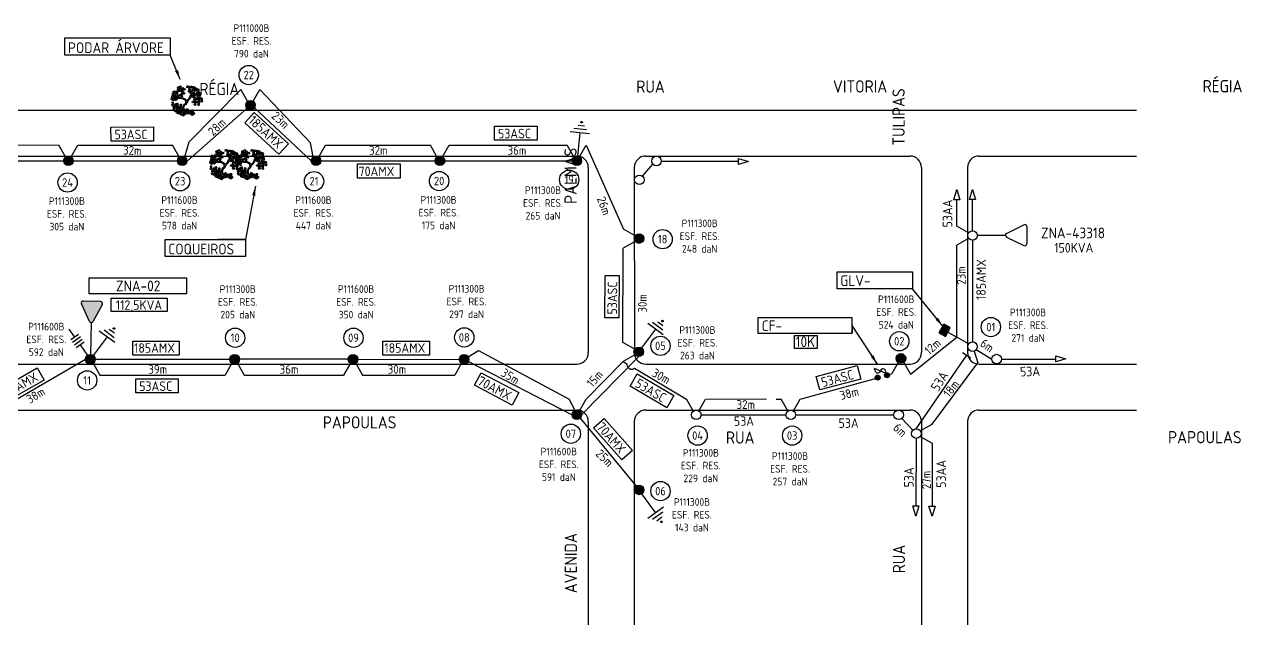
# Model space of a CAD drawing. Header units: millimetres. Extents: x 914 to 1954, y 1483 to 3495.
# Drawn here: x 1577.8 to 1895.5, y 2136.3 to 2293.1 of the extents above; entities that cross this region are included whole.
import ezdxf
from ezdxf.enums import TextEntityAlignment as Align

# ---------------------------------------------------------------- set-up
doc = ezdxf.new("R2010")
doc.units = ezdxf.units.MM
doc.linetypes.add('DASHEDX2', pattern=[38.1, 25.4, -12.7])
for name, color, linetype in [('BTEXIST', 6, 'Continuous'), ('COTAS', 1, 'Continuous'), ('EQEXISTTXT', 2, 'Continuous'), ('EQPROJ', 40, 'Continuous'), ('HACHURA', 1, 'Continuous'), ('LINHA_DE_CHAMADA', 1, 'Continuous'), ('MTXXXXXEXIST', 2, 'Continuous'), ('POSTE_EXISTENTE', 2, 'Continuous'), ('TOPOGRAFIA', 2, 'Continuous')]:
    doc.layers.add(name, color=color, linetype=linetype)
doc.styles.add('isocop', font='isocp.shx')
doc.styles.get("Standard").update_dxf_attribs({"font": 'arial.ttf'})
doc.dimstyles.get("Standard").update_dxf_attribs({"dimtxt": 0.18, "dimasz": 0.18, "dimexe": 0.18, "dimexo": 0.0625, "dimgap": 0.09, "dimtad": 0, "dimtih": 1, "dimtoh": 1, "dimdec": 4, "dimzin": 0, "dimdsep": 46, "dimtxsty": 'Standard', "dimcen": 0.09, "dimadec": 0, "dimazin": 0, "dimtfac": 1, "dimtdec": 4, "dimtofl": 0, "dimtmove": 0, "dimatfit": 3, "dimfxl": 1, "dimtolj": 1, "dimtzin": 0, "dimarcsym": 0})

# ---------------------------------------------------------------- blocks, each defined once
blk = doc.blocks.new('A$C2B245A76')
at = {"layer": 'EQPROJ', "linetype": 'DASHEDX2', "ltscale": 1.3}
for p, q in [((2.77, 2.71), (0, 3.87)), ((5.53, 1.55), (9.22, 0))]:
    blk.add_line(p, q, dxfattribs=at)
at = {"layer": 'EQPROJ', "linetype": 'DASHEDX2', "ltscale": 0.9}
for p, q in [((3.35, 4.09), (2.19, 1.32)), ((4.27, 3.7), (3.11, 0.94)), ((5.19, 3.32), (4.03, 0.55)), ((6.11, 2.93), (4.95, 0.16))]:
    blk.add_line(p, q, dxfattribs=at)
blk = doc.blocks.new('A$C102D6B5D')
at = {"layer": 'EQPROJ', "linetype": 'DASHEDX2', "ltscale": 0.075}
blk.add_hatch(color=256, dxfattribs=at).paths.add_polyline_path([(1.33, 9.35, 1), (0.88, 9.35, 1)])
at = {"layer": 'EQPROJ', "linetype": 'DASHEDX2', "ltscale": 1.5}
blk.add_line((5.2, 7.82), (0, 4.82), dxfattribs=at)
at = {"layer": 'EQPROJ', "linetype": 'DASHEDX2', "ltscale": 0.9}
for p, q in [((3.77, 8.3), (0.3, 6.3)), ((2.53, 8.88), (0.8, 7.88))]:
    blk.add_line(p, q, dxfattribs=at)
at = {"layer": 'EQPROJ', "linetype": 'DASHEDX2', "ltscale": 1.3}
blk.add_line((2.6, 6.32), (6.25, 0), dxfattribs=at)
at = {"layer": 'EQPROJ', "linetype": 'DASHEDX2', "ltscale": 0.075}
blk.add_circle((1.1, 9.35), 0.225, dxfattribs=at)
blk = doc.blocks.new('A$C3E027413')
at = {"layer": 'EQEXISTTXT', "color": 3, "linetype": 'Continuous'}
for p, q in [((0, 6.03), (0, 0.62)), ((6.33, 3.88), (0.92, 6.59)), ((6.33, 2.74), (0.91, 0.05)), ((6.68, 3.23), (16.72, 3.23))]:
    blk.add_line(p, q, dxfattribs=at)
for centre, start, end in [((0.63, 6.03), 63.3007, 179.8657), ((6.05, 3.31), 296.4308, 63.3007), ((0.63, 0.62), 179.8657, 296.4308)]:
    blk.add_arc(centre, 0.633, start, end, dxfattribs=at)
blk = doc.blocks.new('A$C2E0E34F6')
at = {"color": 1}
for p, q in [((0.17, 2.29), (0.26, 2.34)), ((0.18, 2.16), (0.17, 2.29)), ((0.26, 2.34), (0.3, 2.19)), ((0.41, 2.27), (0.5, 2.35)), ((0.5, 2.35), (0.59, 2.3)), ((0.59, 2.3), (0.5, 2.18)), ((0.57, 2.52), (0.72, 2.54)), ((0.59, 2.43), (0.57, 2.52)), ((0.58, 2.66), (0.67, 2.74)), ((0.59, 2.59), (0.58, 2.66)), ((0.67, 2.58), (0.59, 2.59)), ((0.72, 2.41), (0.59, 2.43)), ((0.6, 2.34), (0.7, 2.42)), ((0.61, 2.27), (0.6, 2.34)), ((0.67, 2.74), (0.76, 2.7)), ((0.76, 2.7), (0.67, 2.58)), ((0.7, 2.42), (0.78, 2.38)), ((0.78, 2.38), (0.7, 2.25)), ((0.72, 2.54), (0.77, 2.47)), ((0.77, 2.47), (0.72, 2.41)), ((0.75, 2.37), (0.9, 2.39)), ((0.78, 2.28), (0.75, 2.37)), ((0.76, 2.51), (0.86, 2.59)), ((0.77, 2.44), (0.76, 2.51)), ((0.77, 2.74), (0.87, 2.82)), ((0.78, 2.66), (0.77, 2.74)), ((0.86, 2.42), (0.77, 2.44)), ((0.87, 2.65), (0.78, 2.66)), ((0.91, 2.26), (0.78, 2.28)), ((0.86, 2.59), (0.95, 2.55)), ((0.95, 2.55), (0.86, 2.42)), ((0.87, 2.82), (0.95, 2.77)), ((0.95, 2.77), (0.87, 2.65)), ((0.9, 2.39), (0.95, 2.32)), ((0.95, 2.32), (0.91, 2.26)), ((0.94, 2.27), (1.09, 2.29)), ((0.97, 2.18), (0.94, 2.27)), ((0.95, 2.58), (1.05, 2.66)), ((0.96, 2.51), (0.95, 2.58)), ((0.95, 2.41), (1.05, 2.49)), ((0.96, 2.34), (0.95, 2.41)), ((1.05, 2.5), (0.96, 2.51)), ((1.05, 2.33), (0.96, 2.34)), ((1.05, 2.66), (1.14, 2.62)), ((1.14, 2.62), (1.05, 2.5)), ((1.05, 2.49), (1.14, 2.45)), ((1.14, 2.45), (1.05, 2.33)), ((1.09, 2.29), (1.14, 2.22)), ((1.14, 2.48), (1.24, 2.57)), ((1.15, 2.41), (1.14, 2.48)), ((1.24, 2.4), (1.15, 2.41)), ((1.24, 2.57), (1.33, 2.52)), ((1.33, 2.52), (1.24, 2.4)), ((1.43, 2.7), (1.48, 2.82)), ((1.47, 2.64), (1.43, 2.7)), ((1.55, 2.67), (1.47, 2.64)), ((1.48, 2.82), (1.57, 2.82)), ((1.57, 2.82), (1.55, 2.67)), ((1.58, 2.3), (1.63, 2.41)), ((1.62, 2.24), (1.58, 2.3)), ((1.6, 2.7), (1.63, 2.79)), ((1.69, 2.59), (1.6, 2.7)), ((1.62, 2.5), (1.65, 2.58)), ((1.72, 2.38), (1.62, 2.5)), ((1.63, 2.79), (1.71, 2.78)), ((1.63, 2.41), (1.72, 2.42)), ((1.65, 2.58), (1.73, 2.57)), ((1.76, 2.66), (1.69, 2.59)), ((1.72, 2.42), (1.7, 2.27)), ((1.71, 2.78), (1.76, 2.66)), ((1.78, 2.45), (1.72, 2.38)), ((1.73, 2.57), (1.78, 2.45)), ((1.75, 2.3), (1.78, 2.38)), ((1.84, 2.18), (1.75, 2.3)), ((1.76, 2.66), (1.81, 2.78)), ((1.81, 2.6), (1.76, 2.66)), ((1.78, 2.38), (1.85, 2.37)), ((1.81, 2.78), (1.91, 2.78)), ((1.89, 2.63), (1.81, 2.6)), ((1.84, 2.16), (1.89, 2.28)), ((1.85, 2.37), (1.91, 2.26)), ((1.91, 2.78), (1.89, 2.63)), ((1.89, 2.28), (1.99, 2.28)), ((1.93, 2.67), (1.97, 2.75)), ((2.03, 2.55), (1.93, 2.67)), ((1.95, 2.46), (1.99, 2.54)), ((2.05, 2.34), (1.95, 2.46)), ((1.97, 2.75), (2.04, 2.74)), ((1.99, 2.28), (1.97, 2.13)), ((1.98, 2.62), (2.03, 2.73)), ((2.02, 2.56), (1.98, 2.62)), ((1.99, 2.54), (2.06, 2.53)), ((2.11, 2.59), (2.02, 2.56)), ((2.03, 2.73), (2.13, 2.74)), ((2.09, 2.62), (2.03, 2.55)), ((2.04, 2.74), (2.09, 2.62)), ((2.11, 2.42), (2.05, 2.34)), ((2.06, 2.53), (2.11, 2.42)), ((2.13, 2.74), (2.11, 2.59)), ((2.15, 2.62), (2.19, 2.7)), ((2.25, 2.5), (2.15, 2.62)), ((2.17, 2.41), (2.21, 2.5)), ((2.27, 2.3), (2.17, 2.41)), ((2.19, 2.7), (2.26, 2.69)), ((2.21, 2.5), (2.28, 2.49)), ((2.31, 2.58), (2.25, 2.5)), ((2.26, 2.69), (2.31, 2.58)), ((2.27, 2.46), (2.32, 2.57)), ((2.32, 2.4), (2.27, 2.46)), ((2.33, 2.37), (2.27, 2.3)), ((2.28, 2.49), (2.33, 2.37)), ((2.32, 2.57), (2.42, 2.58)), ((2.4, 2.43), (2.32, 2.4)), ((2.42, 2.58), (2.4, 2.43)), ((2.44, 2.46), (2.48, 2.54)), ((2.54, 2.34), (2.44, 2.46)), ((2.46, 2.25), (2.5, 2.34)), ((2.48, 2.54), (2.55, 2.53)), ((2.5, 2.34), (2.57, 2.33)), ((2.6, 2.42), (2.54, 2.34)), ((2.55, 2.53), (2.6, 2.42)), ((2.57, 2.33), (2.63, 2.21)), ((0, 1.67), (0.09, 1.72)), ((0, 1.55), (0, 1.67)), ((0.07, 1.51), (0, 1.55)), ((0.05, 1.08), (0.13, 1.14)), ((0.06, 1.87), (0.14, 1.92)), ((0.06, 1.74), (0.06, 1.87)), ((0.13, 1.71), (0.06, 1.74)), ((0.06, 1.28), (0.14, 1.34)), ((0.1, 1.16), (0.06, 1.28)), ((0.13, 1.57), (0.07, 1.51)), ((0.09, 1.72), (0.13, 1.57)), ((0.17, 1.14), (0.1, 1.16)), ((0.11, 2.09), (0.2, 2.14)), ((0.12, 1.97), (0.11, 2.09)), ((0.11, 1.46), (0.18, 1.59)), ((0.2, 1.42), (0.11, 1.46)), ((0.18, 1.93), (0.12, 1.97)), ((0.19, 1.77), (0.13, 1.71)), ((0.13, 1.14), (0.2, 1.01)), ((0.14, 1.92), (0.19, 1.77)), ((0.14, 1.34), (0.21, 1.21)), ((0.21, 1.21), (0.17, 1.14)), ((0.24, 2.13), (0.18, 2.16)), ((0.25, 1.99), (0.18, 1.93)), ((0.18, 1.59), (0.27, 1.58)), ((0.2, 2.14), (0.25, 1.99)), ((0.29, 1.51), (0.2, 1.42)), ((0.22, 1.87), (0.3, 2.01)), ((0.31, 1.84), (0.22, 1.87)), ((0.3, 2.19), (0.24, 2.13)), ((0.26, 1.71), (0.34, 1.76)), ((0.26, 1.58), (0.26, 1.71)), ((0.32, 1.55), (0.26, 1.58)), ((0.27, 1.58), (0.29, 1.51)), ((0.3, 2.01), (0.39, 2)), ((0.31, 1.91), (0.4, 1.95)), ((0.4, 1.93), (0.31, 1.84)), ((0.32, 1.78), (0.31, 1.91)), ((0.38, 1.75), (0.32, 1.78)), ((0.39, 1.61), (0.32, 1.55)), ((0.34, 1.76), (0.39, 1.61)), ((0.34, 1.1), (0.42, 1.16)), ((0.36, 1.49), (0.44, 1.63)), ((0.46, 1.46), (0.36, 1.49)), ((0.44, 1.81), (0.38, 1.75)), ((0.39, 2.13), (0.55, 2.15)), ((0.42, 2.03), (0.39, 2.13)), ((0.39, 2), (0.4, 1.93)), ((0.4, 1.95), (0.44, 1.81)), ((0.42, 2.19), (0.41, 2.27)), ((0.5, 2.18), (0.42, 2.19)), ((0.55, 2.02), (0.42, 2.03)), ((0.42, 1.16), (0.49, 1.03)), ((0.44, 1.63), (0.53, 1.62)), ((0.46, 1.72), (0.61, 1.74)), ((0.49, 1.63), (0.46, 1.72)), ((0.55, 1.55), (0.46, 1.46)), ((0.47, 1.86), (0.57, 1.94)), ((0.48, 1.79), (0.47, 1.86)), ((0.57, 1.78), (0.48, 1.79)), ((0.61, 1.61), (0.49, 1.63)), ((0.5, 1.17), (0.58, 1.23)), ((0.54, 1.04), (0.5, 1.17)), ((0.53, 1.62), (0.55, 1.55)), ((0.55, 2.15), (0.6, 2.07)), ((0.6, 2.07), (0.55, 2.02)), ((0.57, 1.94), (0.66, 1.9)), ((0.66, 1.9), (0.57, 1.78)), ((0.58, 1.23), (0.65, 1.1)), ((0.7, 2.25), (0.61, 2.27)), ((0.61, 1.74), (0.66, 1.67)), ((0.66, 1.67), (0.61, 1.61)), ((0.66, 1.94), (0.76, 2.02)), ((0.67, 1.86), (0.66, 1.94)), ((0.76, 1.85), (0.67, 1.86)), ((0.76, 2.02), (0.85, 1.98)), ((0.85, 1.98), (0.76, 1.85)), ((0.83, 1.09), (0.91, 1.15)), ((0.86, 1.91), (1.01, 1.93)), ((0.89, 1.81), (0.86, 1.91)), ((0.87, 2.05), (0.97, 2.13)), ((0.88, 1.97), (0.87, 2.05)), ((0.97, 1.96), (0.88, 1.97)), ((1.02, 1.8), (0.89, 1.81)), ((0.91, 1.15), (0.98, 1.02)), ((1.1, 2.16), (0.97, 2.18)), ((0.97, 2.13), (1.06, 2.08)), ((1.06, 2.08), (0.97, 1.96)), ((1.01, 1.93), (1.07, 1.85)), ((1.07, 1.85), (1.02, 1.8)), ((1.07, 2.12), (1.16, 2.2)), ((1.08, 2.05), (1.07, 2.12)), ((1.16, 2.03), (1.08, 2.05)), ((1.14, 2.22), (1.1, 2.16)), ((1.16, 2.2), (1.25, 2.16)), ((1.25, 2.16), (1.16, 2.03)), ((1.7, 2.27), (1.62, 2.24)), ((1.77, 2.1), (1.8, 2.18)), ((1.87, 1.98), (1.77, 2.1)), ((1.8, 2.18), (1.88, 2.17)), ((1.91, 2.26), (1.84, 2.18)), ((1.88, 2.1), (1.84, 2.16)), ((1.93, 2.05), (1.87, 1.98)), ((1.88, 2.17), (1.93, 2.05)), ((1.97, 2.13), (1.88, 2.1)), ((1.91, 1.75), (1.96, 1.87)), ((1.95, 1.69), (1.91, 1.75)), ((1.94, 1.29), (1.99, 1.4)), ((1.98, 1.23), (1.94, 1.29)), ((2.04, 1.72), (1.95, 1.69)), ((1.96, 1.87), (2.06, 1.87)), ((2.07, 1.26), (1.98, 1.23)), ((1.99, 1.4), (2.09, 1.41)), ((2.01, 2.16), (2.04, 2.25)), ((2.11, 2.05), (2.01, 2.16)), ((2.03, 1.96), (2.07, 2.04)), ((2.13, 1.84), (2.03, 1.96)), ((2.04, 2.25), (2.12, 2.24)), ((2.06, 1.87), (2.04, 1.72)), ((2.07, 2.04), (2.14, 2.03)), ((2.09, 1.41), (2.07, 1.26)), ((2.08, 1.75), (2.11, 1.83)), ((2.18, 1.64), (2.08, 1.75)), ((2.1, 1.55), (2.14, 1.63)), ((2.2, 1.43), (2.1, 1.55)), ((2.17, 2.12), (2.11, 2.05)), ((2.11, 1.83), (2.19, 1.83)), ((2.11, 1.29), (2.14, 1.37)), ((2.21, 1.17), (2.11, 1.29)), ((2.12, 2.24), (2.17, 2.12)), ((2.19, 1.91), (2.13, 1.84)), ((2.13, 1.08), (2.17, 1.17)), ((2.14, 2.03), (2.19, 1.91)), ((2.14, 1.63), (2.21, 1.62)), ((2.14, 1.37), (2.22, 1.36)), ((2.17, 1.17), (2.24, 1.16)), ((2.24, 1.71), (2.18, 1.64)), ((2.19, 1.83), (2.24, 1.71)), ((2.2, 1.98), (2.25, 2.1)), ((2.25, 1.92), (2.2, 1.98)), ((2.26, 1.5), (2.2, 1.43)), ((2.21, 1.62), (2.26, 1.5)), ((2.27, 1.25), (2.21, 1.17)), ((2.22, 1.36), (2.27, 1.25)), ((2.24, 1.16), (2.29, 1.04)), ((2.25, 2.1), (2.35, 2.11)), ((2.33, 1.96), (2.25, 1.92)), ((2.27, 1.27), (2.31, 1.39)), ((2.31, 1.21), (2.27, 1.27)), ((2.3, 1.56), (2.35, 1.68)), ((2.34, 1.5), (2.3, 1.56)), ((2.31, 1.39), (2.41, 1.39)), ((2.39, 1.24), (2.31, 1.21)), ((2.35, 2.11), (2.33, 1.96)), ((2.43, 1.53), (2.34, 1.5)), ((2.35, 1.68), (2.45, 1.68)), ((2.36, 2.14), (2.41, 2.26)), ((2.4, 2.08), (2.36, 2.14)), ((2.37, 1.99), (2.41, 2.07)), ((2.47, 1.87), (2.37, 1.99)), ((2.39, 1.78), (2.43, 1.87)), ((2.49, 1.67), (2.39, 1.78)), ((2.41, 1.39), (2.39, 1.24)), ((2.48, 2.11), (2.4, 2.08)), ((2.41, 2.26), (2.5, 2.26)), ((2.41, 2.07), (2.48, 2.06)), ((2.43, 1.87), (2.5, 1.86)), ((2.45, 1.68), (2.43, 1.53)), ((2.44, 1.27), (2.47, 1.36)), ((2.53, 1.16), (2.44, 1.27)), ((2.56, 2.14), (2.46, 2.25)), ((2.46, 1.07), (2.49, 1.15)), ((2.53, 1.94), (2.47, 1.87)), ((2.47, 1.56), (2.5, 1.64)), ((2.57, 1.44), (2.47, 1.56)), ((2.47, 1.36), (2.54, 1.35)), ((2.5, 2.26), (2.48, 2.11)), ((2.48, 2.06), (2.53, 1.94)), ((2.55, 1.74), (2.49, 1.67)), ((2.49, 1.36), (2.53, 1.44)), ((2.59, 1.24), (2.49, 1.36)), ((2.49, 1.15), (2.57, 1.14)), ((2.5, 1.86), (2.55, 1.74)), ((2.5, 1.64), (2.58, 1.64)), ((2.53, 2.14), (2.56, 2.22)), ((2.62, 2.02), (2.53, 2.14)), ((2.53, 1.44), (2.6, 1.43)), ((2.6, 1.23), (2.53, 1.16)), ((2.54, 1.35), (2.6, 1.23)), ((2.55, 1.94), (2.58, 2.02)), ((2.65, 1.82), (2.55, 1.94)), ((2.56, 2.22), (2.64, 2.21)), ((2.63, 2.21), (2.56, 2.14)), ((2.57, 1.62), (2.62, 1.74)), ((2.61, 1.56), (2.57, 1.62)), ((2.63, 1.52), (2.57, 1.44)), ((2.57, 1.14), (2.62, 1.03)), ((2.58, 2.02), (2.66, 2.01)), ((2.58, 1.64), (2.63, 1.52)), ((2.65, 1.31), (2.59, 1.24)), ((2.6, 1.43), (2.65, 1.31)), ((2.7, 1.59), (2.61, 1.56)), ((2.69, 2.1), (2.62, 2.02)), ((2.62, 1.74), (2.72, 1.74)), ((2.64, 2.21), (2.69, 2.1)), ((2.71, 1.89), (2.65, 1.82)), ((2.66, 2.01), (2.71, 1.89)), ((2.72, 1.74), (2.7, 1.59)), ((2.74, 1.62), (2.77, 1.71)), ((2.84, 1.51), (2.74, 1.62)), ((2.76, 1.42), (2.8, 1.5)), ((2.86, 1.3), (2.76, 1.42)), ((2.77, 1.71), (2.85, 1.7)), ((2.8, 1.5), (2.87, 1.49)), ((2.9, 1.58), (2.84, 1.51)), ((2.85, 1.7), (2.9, 1.58)), ((2.92, 1.37), (2.86, 1.3)), ((2.87, 1.49), (2.92, 1.37)), ((0.08, 0.95), (0.05, 1.08)), ((0.15, 0.93), (0.08, 0.95)), ((0.2, 1.01), (0.15, 0.93)), ((0.18, 0.61), (0.25, 0.68)), ((0.21, 0.49), (0.18, 0.61)), ((0.19, 0.82), (0.27, 0.88)), ((0.22, 0.7), (0.19, 0.82)), ((0.2, 0.89), (0.25, 1.03)), ((0.3, 0.87), (0.2, 0.89)), ((0.28, 0.47), (0.21, 0.49)), ((0.29, 0.67), (0.22, 0.7)), ((0.25, 1.03), (0.34, 1.05)), ((0.25, 0.68), (0.33, 0.54)), ((0.27, 0.88), (0.34, 0.75)), ((0.33, 0.54), (0.28, 0.47)), ((0.34, 0.75), (0.29, 0.67)), ((0.37, 0.98), (0.3, 0.87)), ((0.33, 0.89), (0.4, 0.96)), ((0.36, 0.77), (0.33, 0.89)), ((0.33, 0.42), (0.38, 0.57)), ((0.43, 0.41), (0.33, 0.42)), ((0.37, 0.98), (0.34, 1.1)), ((0.34, 1.05), (0.37, 0.98)), ((0.43, 0.75), (0.36, 0.77)), ((0.44, 0.95), (0.37, 0.98)), ((0.38, 0.57), (0.46, 0.58)), ((0.4, 0.96), (0.48, 0.82)), ((0.48, 0.82), (0.43, 0.75)), ((0.5, 0.52), (0.43, 0.41)), ((0.49, 1.03), (0.44, 0.95)), ((0.46, 0.58), (0.5, 0.52)), ((0.47, 0.41), (0.54, 0.47)), ((0.5, 0.28), (0.47, 0.41)), ((0.48, 0.7), (0.53, 0.85)), ((0.58, 0.69), (0.48, 0.7)), ((0.48, 0.61), (0.56, 0.68)), ((0.51, 0.49), (0.48, 0.61)), ((0.49, 0.96), (0.57, 1.02)), ((0.52, 0.84), (0.49, 0.96)), ((0.57, 0.26), (0.5, 0.28)), ((0.59, 0.47), (0.51, 0.49)), ((0.59, 0.82), (0.52, 0.84)), ((0.53, 0.85), (0.61, 0.86)), ((0.61, 1.02), (0.54, 1.04)), ((0.54, 0.47), (0.62, 0.34)), ((0.56, 0.68), (0.63, 0.54)), ((0.57, 1.02), (0.64, 0.89)), ((0.62, 0.34), (0.57, 0.26)), ((0.65, 0.8), (0.58, 0.69)), ((0.64, 0.89), (0.59, 0.82)), ((0.63, 0.54), (0.59, 0.47)), ((0.65, 1.1), (0.61, 1.02)), ((0.61, 0.86), (0.65, 0.8)), ((0.62, 0.22), (0.67, 0.36)), ((0.72, 0.2), (0.62, 0.22)), ((0.63, 0.5), (0.71, 0.56)), ((0.66, 0.38), (0.63, 0.5)), ((0.64, 0.77), (0.69, 0.92)), ((0.74, 0.76), (0.64, 0.77)), ((0.65, 0.71), (0.72, 0.77)), ((0.68, 0.58), (0.65, 0.71)), ((0.73, 0.35), (0.66, 0.38)), ((0.67, 0.36), (0.75, 0.38)), ((0.75, 0.56), (0.68, 0.58)), ((0.69, 0.92), (0.78, 0.93)), ((0.71, 0.56), (0.78, 0.43)), ((0.72, 0.77), (0.8, 0.63)), ((0.79, 0.31), (0.72, 0.2)), ((0.78, 0.43), (0.73, 0.35)), ((0.81, 0.87), (0.74, 0.76)), ((0.8, 0.63), (0.75, 0.56)), ((0.75, 0.38), (0.79, 0.31)), ((0.78, 0.93), (0.81, 0.87)), ((0.78, 0.31), (0.83, 0.45)), ((0.88, 0.29), (0.78, 0.31)), ((0.79, 0.21), (0.95, 0.23)), ((0.82, 0.12), (0.79, 0.21)), ((0.81, 0.48), (0.89, 0.55)), ((0.84, 0.36), (0.81, 0.48)), ((0.82, 0.89), (0.89, 0.95)), ((0.85, 0.76), (0.82, 0.89)), ((0.82, 0.69), (0.9, 0.75)), ((0.86, 0.57), (0.82, 0.69)), ((0.95, 0.1), (0.82, 0.12)), ((0.86, 0.97), (0.83, 1.09)), ((0.83, 0.45), (0.92, 0.47)), ((0.91, 0.34), (0.84, 0.36)), ((0.92, 0.74), (0.85, 0.76)), ((0.93, 0.95), (0.86, 0.97)), ((0.93, 0.54), (0.86, 0.57)), ((0.95, 0.4), (0.88, 0.29)), ((0.89, 0.95), (0.97, 0.82)), ((0.89, 0.55), (0.96, 0.41)), ((0.9, 0.75), (0.97, 0.62)), ((0.96, 0.41), (0.91, 0.34)), ((0.97, 0.82), (0.92, 0.74)), ((0.92, 0.47), (0.95, 0.4)), ((0.98, 1.02), (0.93, 0.95)), ((0.97, 0.62), (0.93, 0.54)), ((0.95, 0.23), (0.99, 0.15)), ((0.99, 0.15), (0.95, 0.1)), ((0.96, 0.29), (1.01, 0.44)), ((1.06, 0.28), (0.96, 0.29)), ((0.97, 0.7), (1.02, 0.84)), ((1.07, 0.68), (0.97, 0.7)), ((0.98, 0.12), (1.13, 0.13)), ((1, 0.02), (0.98, 0.12)), ((1.13, 0), (1, 0.02)), ((1.01, 0.44), (1.1, 0.45)), ((1.02, 0.84), (1.1, 0.86)), ((1.13, 0.39), (1.06, 0.28)), ((1.13, 0.79), (1.07, 0.68)), ((1.08, 0.61), (1.23, 0.63)), ((1.1, 0.52), (1.08, 0.61)), ((1.1, 0.86), (1.13, 0.79)), ((1.23, 0.5), (1.1, 0.52)), ((1.1, 0.45), (1.13, 0.39)), ((1.12, 0.18), (1.15, 0.27)), ((1.24, 0.08), (1.12, 0.18)), ((1.13, 0.13), (1.18, 0.06)), ((1.18, 0.06), (1.13, 0)), ((1.15, 0.79), (1.21, 0.67)), ((1.15, 0.38), (1.3, 0.39)), ((1.17, 0.28), (1.15, 0.38)), ((1.15, 0.27), (1.22, 0.27)), ((1.3, 0.26), (1.17, 0.28)), ((1.22, 0.27), (1.29, 0.17)), ((1.23, 0.63), (1.28, 0.55)), ((1.28, 0.55), (1.23, 0.5)), ((1.29, 0.17), (1.24, 0.08)), ((1.26, 0.52), (1.41, 0.53)), ((1.29, 0.42), (1.26, 0.52)), ((1.41, 0.4), (1.29, 0.42)), ((1.3, 0.39), (1.35, 0.32)), ((1.35, 0.32), (1.3, 0.26)), ((1.33, 0.28), (1.48, 0.3)), ((1.36, 0.19), (1.33, 0.28)), ((1.48, 0.17), (1.36, 0.19)), ((1.41, 0.59), (1.43, 0.67)), ((1.52, 0.49), (1.41, 0.59)), ((1.41, 0.53), (1.46, 0.46)), ((1.46, 0.46), (1.41, 0.4)), ((1.43, 0.67), (1.5, 0.68)), ((1.48, 0.35), (1.5, 0.44)), ((1.59, 0.25), (1.48, 0.35)), ((1.48, 0.3), (1.53, 0.22)), ((1.53, 0.22), (1.48, 0.17)), ((1.5, 0.68), (1.57, 0.57)), ((1.5, 0.44), (1.57, 0.44)), ((1.57, 0.57), (1.52, 0.49)), ((1.57, 0.53), (1.72, 0.55)), ((1.59, 0.44), (1.57, 0.53)), ((1.57, 0.44), (1.65, 0.33)), ((1.72, 0.42), (1.59, 0.44)), ((1.65, 0.33), (1.59, 0.25)), ((1.66, 0.27), (1.81, 0.29)), ((1.69, 0.18), (1.66, 0.27)), ((1.81, 0.16), (1.69, 0.18)), ((1.72, 0.55), (1.77, 0.47)), ((1.77, 0.47), (1.72, 0.42)), ((1.75, 0.44), (1.9, 0.45)), ((1.78, 0.34), (1.75, 0.44)), ((1.9, 0.32), (1.78, 0.34)), ((1.81, 0.29), (1.86, 0.21)), ((1.86, 0.21), (1.81, 0.16)), ((1.84, 0.18), (1.99, 0.19)), ((1.87, 0.08), (1.84, 0.18)), ((1.99, 0.06), (1.87, 0.08)), ((1.9, 0.5), (1.92, 0.59)), ((2.01, 0.4), (1.9, 0.5)), ((1.9, 0.45), (1.95, 0.38)), ((1.95, 0.38), (1.9, 0.32)), ((1.92, 0.59), (1.99, 0.59)), ((1.99, 0.59), (2.06, 0.49)), ((1.99, 0.24), (2.01, 0.33)), ((2.1, 0.14), (1.99, 0.24)), ((1.99, 0.19), (2.04, 0.12)), ((2.04, 0.12), (1.99, 0.06)), ((2.06, 0.49), (2.01, 0.4)), ((2.01, 0.33), (2.09, 0.33)), ((2.09, 0.33), (2.16, 0.23)), ((2.16, 0.23), (2.1, 0.14)), ((2.23, 0.97), (2.13, 1.08)), ((2.29, 1.04), (2.23, 0.97)), ((2.55, 0.95), (2.46, 1.07)), ((2.62, 1.03), (2.55, 0.95))]:
    blk.add_line(p, q, dxfattribs=at)
at = {"color": 2}
for p, q in [((0.76, 1.72), (0.63, 1.79)), ((0.76, 1.63), (0.63, 1.72)), ((1.12, 1.67), (0.76, 1.72)), ((1.11, 1.57), (0.76, 1.63)), ((1.3, 1.47), (1.11, 1.57)), ((1.35, 1.54), (1.12, 1.67)), ((1.29, 1.15), (1.17, 1.07)), ((1.35, 1.36), (1.29, 1.15)), ((1.35, 1.36), (1.3, 1.47)), ((1.43, 1.44), (1.35, 1.54)), ((1.5, 1.34), (1.37, 1.08)), ((1.43, 1.44), (1.66, 1.65)), ((1.5, 1.34), (1.64, 1.5)), ((1.64, 1.5), (1.75, 1.62)), ((1.66, 1.65), (1.73, 1.82)), ((1.73, 1.82), (1.8, 1.92)), ((1.75, 1.62), (1.81, 1.8)), ((1.8, 1.92), (1.87, 1.97)), ((1.81, 1.8), (1.92, 1.93)), ((1.87, 1.97), (1.9, 2.05)), ((1.92, 1.93), (2.04, 1.97)), ((1.17, 1.07), (1.07, 0.83)), ((1.24, 1.02), (1.15, 0.79)), ((1.37, 1.08), (1.24, 1.02))]:
    blk.add_line(p, q, dxfattribs=at)
blk = doc.blocks.new('ÁRVORE')
blk.add_blockref('A$C2E0E34F6', (152.16, 150.01))
blk = doc.blocks.new('CONEC_MT')
at = {"layer": 'MTXXXXXEXIST', "linetype": 'DASHEDX2', "ltscale": 5}
for p, q in [((-0.77, 1.04), (-2.5, 4.12)), ((0.71, 1.04), (2.45, 4.12))]:
    blk.add_line(p, q, dxfattribs=at)

msp = doc.modelspace()

# ---------------------------------------------------------------- hatches: boundary and pattern name
msp.add_hatch(color=3).paths.add_polyline_path([(1593.18, 2220.82, 0.556002), (1592.69, 2220.07), (1594.82, 2215.5, 0.618684), (1595.77, 2215.48), (1598.14, 2219.93, 0.558457), (1597.68, 2220.71)])
at = {"layer": 'MTXXXXXEXIST'}
msp.add_hatch(color=256, dxfattribs=at).paths.add_polyline_path([(1817.77, 2214.75), (1816.49, 2212.48), (1818.17, 2211.53), (1819.45, 2213.8)])
h = msp.add_hatch(color=3, dxfattribs=at)
h.paths.add_polyline_path([(1802.29, 2201.26, 1), (1803.55, 2201.57, 1)])
h.paths.add_polyline_path([(1801.12, 2200.97, 1), (1799.86, 2200.65, 1)])
at = {"layer": 'POSTE_EXISTENTE'}
for points in [[(1636.83, 2273.19, 1), (1636.74, 2270.69, 1)], [(1589.24, 2256.19, 1), (1589.33, 2258.69, 1)], [(1618.92, 2256.19, 1), (1619.01, 2258.69, 1)], [(1653.87, 2256.19, 1), (1653.96, 2258.69, 1)], [(1686.19, 2256.19, 1), (1686.28, 2258.69, 1)], [(1721.93, 2256.19, 1), (1722.02, 2258.69, 1)], [(1739.47, 2237.09, 1), (1736.98, 2237.18, 1)], [(1739.38, 2207.52, 1), (1736.88, 2207.58, 1)], [(1595.03, 2206.83, 1), (1594.95, 2204.34, 1)], [(1632.71, 2206.83, 1), (1632.63, 2204.34, 1)], [(1663.61, 2206.83, 1), (1663.52, 2204.34, 1)], [(1692.6, 2206.83, 1), (1692.51, 2204.34, 1)], [(1806.61, 2207.08, 1), (1806.51, 2204.59, 1)], [(1721.93, 2189.84, 1), (1722.02, 2192.33, 1)], [(1738.18, 2170.23, 1), (1738.27, 2172.73, 1)]]:
    msp.add_hatch(color=256, dxfattribs=at).paths.add_polyline_path(points)

# ---------------------------------------------------------------- linework, layer by layer
at = {"layer": 'BTEXIST', "linetype": 'DASHEDX2', "ltscale": 5}
for p, q in [((1620.35, 2257.44), (1635.85, 2271.11)), ((1637.85, 2271.28), (1652.67, 2257.44)), ((1554.93, 2257.44), (1588.03, 2257.44)), ((1590.53, 2257.44), (1617.71, 2257.44)), ((1655.17, 2257.44), (1684.99, 2257.44)), ((1687.49, 2257.44), (1720.72, 2257.44)), ((1568.96, 2191.27), (1593.74, 2205.59)), ((1596.24, 2205.59), (1631.42, 2205.59)), ((1662.32, 2205.59), (1633.92, 2205.59)), ((1664.82, 2205.59), (1691.3, 2205.58)), ((1693.66, 2205.01), (1720.72, 2191.08)), ((1723.22, 2191.08), (1738.13, 2206.3)), ((1722.85, 2190.2), (1737.43, 2172.45))]:
    msp.add_line(p, q, dxfattribs=at)
at = {"layer": 'BTEXIST'}
for p, q in [((1739.11, 2253.42), (1741.83, 2256.56)), ((1744.02, 2257.39), (1764.18, 2257.31)), ((1825.25, 2239.18), (1825.21, 2247.36)), ((1825.25, 2236.68), (1825.25, 2210.14)), ((1826.22, 2208.11), (1830.29, 2205.65)), ((1810.57, 2187.44), (1823.73, 2206.67)), ((1822.65, 2207.36), (1824.78, 2206)), ((1832.79, 2205.65), (1846.98, 2205.64)), ((1754.38, 2191.08), (1776.56, 2191.08)), ((1779.06, 2191.08), (1804.72, 2191.08)), ((1806.8, 2190.15), (1809.7, 2187.09)), ((1810.56, 2184.94), (1810.47, 2167.22))]:
    msp.add_line(p, q, dxfattribs=at)
for points in [[(1764.17, 2256.48), (1764.19, 2258.06), (1766.81, 2257.23), (1766.81, 2257.23)], [(1826.05, 2247.36), (1824.47, 2247.35), (1825.25, 2249.99), (1825.25, 2249.99)], [(1846.99, 2204.91), (1846.98, 2206.49), (1849.61, 2205.72), (1849.61, 2205.72)], [(1809.68, 2167.29), (1811.26, 2167.28), (1810.47, 2164.66), (1810.47, 2164.66)]]:
    msp.add_lwpolyline(points, close=True, dxfattribs=at)
at = {"layer": 'COTAS'}
for points in [[(1620.11, 2222.68), (1594.73, 2222.68), (1594.73, 2226.91), (1620.11, 2226.91)], [(1600.44, 2221.56), (1615.08, 2221.56), (1615.08, 2218.06), (1600.44, 2218.06)]]:
    msp.add_lwpolyline(points, close=True, dxfattribs=at)
for centre in [(1636.34, 2279.85), (1589.06, 2251.77), (1618.43, 2252.11), (1653.38, 2252.11), (1686.03, 2252.16), (1719.98, 2252.51), (1744.37, 2236.97), (1830.03, 2214.02), (1632.79, 2211.22), (1663.68, 2211.22), (1692.59, 2211.31), (1743.8, 2209.11), (1806.12, 2210.3), (1594.17, 2200.09), (1720.4, 2186.15), (1753.49, 2185.67), (1778.16, 2185.67), (1743.81, 2171.17)]:
    msp.add_circle(centre, 2.52, dxfattribs=at)
at = {"layer": 'EQEXISTTXT', "color": 3, "linetype": 'Continuous'}
for p, q in [((1834.1, 2238.47), (1838.62, 2240.73)), ((1839.38, 2240.26), (1839.38, 2235.75)), ((1833.81, 2237.93), (1826.5, 2237.93)), ((1834.1, 2237.52), (1838.62, 2235.28))]:
    msp.add_line(p, q, dxfattribs=at)
for centre, start, end in [((1838.85, 2240.26), 0.1266, 116.6917), ((1834.34, 2238), 116.6917, 243.5616), ((1838.85, 2235.75), 243.5616, 0.1266)]:
    msp.add_arc(centre, 0.527, start, end, dxfattribs=at)
at = {"layer": 'HACHURA'}
for points in [[(1637.8, 2270.1), (1646.73, 2261.84), (1644.23, 2259.14), (1635.3, 2267.4)], [(1600.39, 2266.25), (1611.49, 2266.28), (1611.5, 2262.6), (1600.4, 2262.57)], [(1700.49, 2266.47), (1711.58, 2266.5), (1711.59, 2262.82), (1700.5, 2262.79)], [(1664.74, 2256.61), (1675.83, 2256.62), (1675.83, 2252.94), (1664.74, 2252.93)], [(1729.27, 2216.42), (1729.36, 2227.51), (1733.04, 2227.48), (1732.95, 2216.39)], [(1606.05, 2210.31), (1618.22, 2210.31), (1618.22, 2206.63), (1606.05, 2206.63)], [(1671.38, 2210.3), (1683.55, 2210.31), (1683.55, 2206.63), (1671.38, 2206.63)], [(1570.53, 2197.3), (1581.1, 2203.34), (1582.92, 2200.14), (1572.36, 2194.1)], [(1697.01, 2202.06), (1706.83, 2196.89), (1705.11, 2193.63), (1695.3, 2198.81)], [(1737.76, 2201.76), (1747.32, 2196.12), (1745.45, 2192.95), (1735.89, 2198.59)], [(1784.45, 2201.13), (1795.17, 2203.98), (1796.12, 2200.42), (1785.39, 2197.58)], [(1606.84, 2200.49), (1617.94, 2200.53), (1617.95, 2196.85), (1606.85, 2196.81)], [(1729.12, 2190.09), (1736.46, 2181.76), (1733.7, 2179.33), (1726.36, 2187.65)]]:
    msp.add_lwpolyline(points, close=True, dxfattribs=at)
at = {"layer": 'LINHA_DE_CHAMADA'}
msp.add_lwpolyline([(1769.19, 2212.42), (1793.85, 2212.42), (1793.85, 2216.44), (1769.19, 2216.44)], close=True, dxfattribs=at)
at = {"layer": 'MTXXXXXEXIST', "linetype": 'DASHEDX2', "ltscale": 5}
for p, q in [((1620.78, 2262.38), (1634.29, 2276.06)), ((1636.02, 2272.98), (1634.29, 2276.06)), ((1637.49, 2272.98), (1639.24, 2276.05)), ((1639.24, 2276.05), (1652.46, 2262.11)), ((1619.67, 2258.48), (1620.78, 2262.38)), ((1653.15, 2258.48), (1652.46, 2262.11)), ((1556.09, 2261.61), (1586.78, 2261.55)), ((1591.73, 2261.56), (1616.46, 2261.56)), ((1618.2, 2258.48), (1616.46, 2261.56)), ((1654.63, 2258.48), (1656.37, 2261.55)), ((1656.37, 2261.55), (1683.74, 2261.55)), ((1685.47, 2258.48), (1683.74, 2261.56)), ((1686.95, 2258.48), (1688.69, 2261.55)), ((1688.69, 2261.55), (1719.47, 2261.56)), ((1724.43, 2261.55), (1734.11, 2239.59)), ((1824.21, 2238.64), (1821.14, 2240.39)), ((1824.2, 2237.17), (1821.11, 2235.44)), ((1733.98, 2209.95), (1734.1, 2234.63)), ((1809.04, 2201.7), (1821.14, 2211.35)), ((1737.08, 2208.25), (1733.98, 2209.95)), ((1693.61, 2206.25), (1696.27, 2207.92)), ((1696.27, 2207.92), (1719.97, 2195.21)), ((1734.04, 2205), (1724.43, 2195.2)), ((1737.1, 2206.77), (1734.04, 2205)), ((1734.04, 2205), (1735.04, 2204.41)), ((1595.76, 2204.54), (1597.49, 2201.46)), ((1631.96, 2204.55), (1630.22, 2201.47)), ((1633.44, 2204.54), (1635.17, 2201.46)), ((1662.86, 2204.55), (1661.11, 2201.47)), ((1664.33, 2204.54), (1666.07, 2201.46)), ((1691.84, 2204.54), (1690.1, 2201.47)), ((1737.02, 2203.24), (1750.63, 2195.21)), ((1804.08, 2201.73), (1803.55, 2201.59)), ((1805.85, 2204.8), (1804.08, 2201.73)), ((1807.32, 2204.79), (1809.04, 2201.7)), ((1597.49, 2201.46), (1630.22, 2201.47)), ((1635.17, 2201.46), (1661.11, 2201.47)), ((1666.07, 2201.46), (1690.1, 2201.47)), ((1780.26, 2195.2), (1799.89, 2200.58)), ((1752.37, 2192.13), (1750.63, 2195.21)), ((1753.84, 2192.12), (1755.59, 2195.2)), ((1755.59, 2195.2), (1771.47, 2195.27)), ((1773.98, 2195.21), (1775.31, 2195.21)), ((1777.04, 2192.13), (1775.31, 2195.21)), ((1778.51, 2192.12), (1780.26, 2195.2)), ((1811.61, 2186.95), (1814.7, 2188.67)), ((1811.6, 2185.47), (1814.67, 2183.72))]:
    msp.add_line(p, q, dxfattribs=at)
at = {"layer": 'MTXXXXXEXIST'}
for p, q in [((1721.21, 2258.48), (1719.47, 2261.56)), ((1722.68, 2258.48), (1724.43, 2261.55)), ((1737.19, 2237.84), (1734.11, 2239.59)), ((1737.18, 2236.37), (1734.1, 2234.63)), ((1818.81, 2212.66), (1821.14, 2211.35)), ((1721.54, 2192.26), (1719.97, 2195.21)), ((1722.68, 2192.12), (1724.43, 2195.2))]:
    msp.add_line(p, q, dxfattribs=at)
at = {"layer": 'MTXXXXXEXIST', "ltscale": 5}
for p, q in [((1821.14, 2240.39), (1821.15, 2247.28)), ((1821.14, 2211.35), (1821.11, 2235.44)), ((1824.21, 2209.6), (1821.14, 2211.35)), ((1825.64, 2207.7), (1826.65, 2204.63)), ((1814.7, 2188.67), (1826.65, 2204.63)), ((1814.67, 2183.72), (1814.67, 2167.26))]:
    msp.add_line(p, q, dxfattribs=at)
at = {"layer": 'MTXXXXXEXIST', "color": 3}
msp.add_line((1802.54, 2201.98), (1799.64, 2203.19), dxfattribs=at)
at = {"layer": 'MTXXXXXEXIST', "ltscale": 5}
msp.add_lwpolyline([(1821.93, 2247.28), (1820.35, 2247.28), (1821.13, 2249.91), (1821.13, 2249.91)], close=True, dxfattribs=at)
at = {"layer": 'MTXXXXXEXIST'}
for points in [[(1817.77, 2214.75), (1816.49, 2212.48), (1818.17, 2211.53), (1819.45, 2213.8)], [(1813.88, 2167.26), (1815.46, 2167.26), (1814.67, 2164.63), (1814.67, 2164.63)]]:
    msp.add_lwpolyline(points, close=True, dxfattribs=at)
at = {"layer": 'MTXXXXXEXIST', "color": 3}
for centre in [(1802.92, 2201.42), (1800.49, 2200.81)]:
    msp.add_circle(centre, 0.65, dxfattribs=at)
at = {"layer": 'MTXXXXXEXIST', "linetype": 'DASHEDX2', "ltscale": 5}
msp.add_arc((1736.29, 2204.27), 1.26, 173.8664, 305.0521, dxfattribs=at)
at = {"layer": 'MTXXXXXEXIST', "color": 3}
msp.add_spline([(1802.54, 2201.98), (1802.5, 2202.74), (1801.71, 2203.14), (1800.95, 2202.2), (1800.22, 2202.02), (1799.89, 2202.5), (1799.64, 2203.19)], degree=3, dxfattribs=at)
at = {"layer": 'POSTE_EXISTENTE'}
for centre in [(1636.79, 2271.94), (1589.28, 2257.44), (1618.96, 2257.44), (1653.92, 2257.44), (1686.24, 2257.44), (1721.97, 2257.44), (1742.77, 2257.39), (1738.3, 2252.47), (1738.22, 2237.13), (1825.25, 2237.93), (1738.13, 2207.55), (1825.25, 2208.89), (1594.99, 2205.59), (1632.67, 2205.59), (1663.57, 2205.59), (1692.55, 2205.58), (1806.56, 2205.83), (1831.54, 2205.65), (1721.97, 2191.08), (1753.13, 2191.08), (1777.81, 2191.08), (1805.97, 2191.08), (1810.57, 2186.19), (1738.22, 2171.48)]:
    msp.add_circle(centre, 1.25, dxfattribs=at)
at = {"layer": 'TOPOGRAFIA', "color": 1}
for p, q in [((1399.83, 2270.69), (1868.05, 2270.69)), ((1404.83, 2258.69), (1721.97, 2258.69)), ((1739.97, 2258.69), (1808.93, 2258.69)), ((1826.93, 2258.69), (1868.05, 2258.69)), ((1724.97, 2255.69), (1724.97, 2207.33)), ((1736.97, 2255.69), (1736.99, 2207.04)), ((1811.93, 2255.69), (1811.93, 2207.33)), ((1823.93, 2255.69), (1823.93, 2207.33)), ((1404.83, 2204.33), (1721.97, 2204.33)), ((1739.97, 2204.33), (1808.93, 2204.33)), ((1826.93, 2204.33), (1868.05, 2204.33)), ((1399.83, 2192.33), (1721.97, 2192.33)), ((1739.97, 2192.33), (1808.93, 2192.33)), ((1826.93, 2192.33), (1868.05, 2192.33)), ((1724.97, 2189.33), (1724.97, 2136.27)), ((1736.97, 2189.33), (1736.97, 2136.27)), ((1811.93, 2189.33), (1811.93, 2136.27)), ((1823.93, 2189.33), (1823.93, 2136.27))]:
    msp.add_line(p, q, dxfattribs=at)
for points in [[(1588.36, 2289.53), (1615.84, 2289.53), (1615.84, 2285.04), (1588.36, 2285.04)], [(1614.56, 2236.92), (1635.5, 2236.92), (1635.5, 2232.43), (1614.56, 2232.43)], [(1809.61, 2224.02), (1789.89, 2224.02), (1789.89, 2228.4), (1809.61, 2228.4)], [(1778.77, 2211.85), (1784.66, 2211.85), (1784.66, 2208.38), (1778.77, 2208.38)]]:
    msp.add_lwpolyline(points, close=True, dxfattribs=at)
for centre, start, end in [((1721.97, 2255.69), 0, 90), ((1739.97, 2255.69), 90, 180), ((1808.93, 2255.69), 0, 90), ((1826.93, 2255.69), 90, 180), ((1721.97, 2207.33), 270, 0), ((1739.97, 2207.33), 180, 270), ((1808.93, 2207.33), 270, 0), ((1826.93, 2207.33), 180, 270), ((1721.97, 2189.33), 0, 90), ((1739.97, 2189.33), 90, 180), ((1808.93, 2189.33), 0, 90), ((1826.93, 2189.33), 90, 180)]:
    msp.add_arc(centre, 3, start, end, dxfattribs=at)

# ---------------------------------------------------------------- block references
at = {"layer": 'BTEXIST', "xscale": 2.799999999999272, "yscale": 2.799999999999272, "zscale": 2.799999999999272}
for p in [(1190.08, 1849.11), (1200.11, 1832.45), (1206.85, 1832.45)]:
    msp.add_blockref('ÁRVORE', p, dxfattribs=at)
at = {"layer": 'BTEXIST', "xscale": 0.8333333333334915, "yscale": 0.8333333333334915, "zscale": 0.8333333333334915, "rotation": 268.6250549426989}
msp.add_blockref('A$C3E027413', (1592.66, 2220.83), dxfattribs=at)
at = {"layer": 'TOPOGRAFIA'}
for name, p, xscale, yscale, zscale, rotation in [('A$C102D6B5D', (1717.9, 2261.75), 0.8333333333334912, 0.8333333333334912, 0.8333333333334912, 323.929306547719), ('A$C102D6B5D', (1593.66, 2211.37), 0.8333333333334914, 0.8333333333334914, 0.8333333333334914, 293.4606440577472), ('A$C102D6B5D', (1736.8, 2213.33), 0.8333333333334914, 0.8333333333334914, 0.8333333333334914, 293.4606440577472), ('A$C2B245A76', (1587.77, 2210.72), 0.8333333333334914, 0.8333333333334914, 0.8333333333334914, 327.6759829300208), ('A$C102D6B5D', (1744.14, 2171.01), 0.8333333333334914, 0.8333333333334914, 0.8333333333334914, 185.9885656641983)]:
    msp.add_blockref(name, p, dxfattribs=dict(at, xscale=xscale, yscale=yscale, zscale=zscale, rotation=rotation))
at = {"layer": 'TOPOGRAFIA', "color": 1}
msp.add_blockref('CONEC_MT', (1589.28, 2257.44), dxfattribs=at)

# ---------------------------------------------------------------- texts
at = {"layer": 'EQEXISTTXT', "color": 3, "style": 'isocop'}
for s, p in [('PODAR ÁRVORE', (1589.17, 2285.59)), ('COQUEIROS', (1615.36, 2232.99))]:
    msp.add_text(s, height=2.8, dxfattribs=at).set_placement(p)
at = {"layer": 'EQEXISTTXT', "color": 7, "style": 'isocop'}
for s, rotation, p in [('RUA                                         VITORIA                                                        RÉGIA', 0.0433, (1424.42, 2274.46)), ('RUA                        VITORIA                                             RÉGIA', 0.0433, (1737.48, 2275.22)), ('RUA                                                         TULIPAS', 90.0433, (1807.64, 2149.69)), ('AVENIDA                                               PALMAS', 90.0433, (1722.01, 2144.49)), ('RUA                                                                           PAPOULAS', 0.0433, (1511.03, 2187.4)), ('RUA                                                           PAPOULAS', 0.0433, (1760.89, 2183.55))]:
    msp.add_text(s, height=3.2, rotation=rotation, dxfattribs=at).set_placement(p)
at = {"layer": 'EQEXISTTXT', "style": 'isocop'}
for s, p in [('22', (1636.34, 2279.85)), ('24', (1589.06, 2251.77)), ('23', (1618.43, 2252.11)), ('21', (1653.38, 2252.11)), ('20', (1686.03, 2252.16)), ('19', (1719.98, 2252.51)), ('18', (1744.37, 2236.97)), ('01', (1830.03, 2214.02)), ('10', (1632.79, 2211.22)), ('09', (1663.68, 2211.22)), ('08', (1692.59, 2211.31)), ('02', (1806.12, 2210.3)), ('05', (1743.8, 2209.11)), ('11', (1594.17, 2200.09)), ('07', (1720.4, 2186.15)), ('04', (1753.49, 2185.67)), ('03', (1778.16, 2185.67)), ('06', (1743.81, 2171.17))]:
    msp.add_text(s, height=2.2, dxfattribs=at).set_placement(p, align=Align.MIDDLE_CENTER)
for s, height, rotation, p in [('185AMX', 2.5, 317.1998, (1636.03, 2267.65)), ('23m', 2.3, 317.0495, (1642.1, 2268.88)), ('53ASC', 2.5, 0.165, (1601.31, 2263.07)), ('28m', 2.3, 43.0621, (1627.02, 2263.79)), ('53ASC', 2.5, 0.165, (1701.4, 2263.29)), ('32m', 2.3, 358.0846, (1603.51, 2259.08)), ('32m', 2.3, 359.9955, (1667.74, 2259.03)), ('36m', 2.3, 359.9955, (1703.89, 2259.03)), ('70AMX', 2.5, 0.022, (1665.02, 2253.43)), ('26m', 2.3, 289.8163, (1727.17, 2247.58)), ('53AA', 2.5, 89.9249, (1819.96, 2240.04)), ('185AMX', 2.5, 89.5265, (1828.69, 2221.09)), ('23m', 2.3, 91.3223, (1823.5, 2225.1)), ('53ASC', 2.5, 89.5265, (1732.46, 2217.29)), ('30m', 2.3, 89.9054, (1740.22, 2217.79)), ('185AMX', 2.5, 0.039, (1606.41, 2207.3)), ('185AMX', 2.5, 0.039, (1671.74, 2207.3)), ('12m', 2.3, 41.7296, (1813.93, 2206.57)), ('6m', 2.3, 325.2311, (1826.99, 2209.22)), ('185AMX', 2.5, 29.7471, (1572.34, 2194.87)), ('39m', 2.3, 359.9955, (1610.13, 2201.83)), ('36m', 2.3, 359.9955, (1644.41, 2201.83)), ('30m', 2.3, 359.9955, (1672.61, 2201.83)), ('35m', 2.3, 328.3629, (1701.94, 2201.42)), ('15m', 2.3, 48.2777, (1726.04, 2198.09)), ('30m', 2.3, 331.1108, (1741.33, 2201.31)), ('53ASC', 2.5, 14.8717, (1786.14, 2198.29)), ('53A', 2.5, 58.2706, (1816.31, 2197)), ('53A', 2.5, 1.4811, (1837.67, 2201.1)), ('53ASC', 2.5, 0.165, (1607.76, 2197.31)), ('70AMX', 2.5, 332.2021, (1695.77, 2199.12)), ('53ASC', 2.5, 329.4571, (1736.92, 2198.56)), ('18m', 2.3, 51.7171, (1819.18, 2195.44)), ('38m', 2.3, 31.3471, (1579.21, 2193.92)), ('38m', 2.3, 14.1811, (1790.95, 2194.95)), ('32m', 2.3, 0.1823, (1763.66, 2192.62)), ('70AMX', 2.5, 311.4128, (1726.92, 2187.77)), ('53A', 2.5, 0.0272, (1762.97, 2188.21)), ('53A', 2.5, 0.0272, (1790.29, 2187.68)), ('6m', 2.3, 316.9059, (1804.3, 2187.43)), ('25m', 2.3, 315.3187, (1726.68, 2180.69)), ('53A', 2.5, 89.9249, (1809.88, 2172.14)), ('27m', 2.3, 92.2582, (1814.43, 2171.7)), ('53AA', 2.5, 89.9249, (1818.31, 2172.05))]:
    msp.add_text(s, height=height, rotation=rotation, dxfattribs=at).set_placement(p)
at = {"layer": 'EQEXISTTXT', "color": 3, "style": 'isocop'}
msp.add_text('ZNA-43318', height=2.8, dxfattribs=at).set_placement((1851.47, 2237.2), align=Align.CENTER)
at = {"layer": 'EQEXISTTXT', "style": 'isocop'}
msp.add_text('150KVA', height=2.5, dxfattribs=at).set_placement((1851.67, 2233.47), align=Align.CENTER)
at = {"layer": 'EQEXISTTXT', "color": 3, "style": 'isocop'}
for s, p in [('GLV-', (1794.67, 2224.74)), ('ZNA-02', (1607.49, 2223.37)), ('CF-', (1772.88, 2212.94)), ('10K', (1781.62, 2208.78))]:
    msp.add_text(s, height=2.8, rotation=360, dxfattribs=at).set_placement(p, align=Align.CENTER)
at = {"layer": 'EQEXISTTXT', "style": 'isocop'}
msp.add_text('112,5KVA', height=2.5, rotation=360, dxfattribs=at).set_placement((1607.69, 2218.52), align=Align.CENTER)
at = {"layer": 'EQEXISTTXT', "char_height": 1.8, "width": 28.05, "attachment_point": 5, "style": 'isocop'}
for s, insert in [('{\\H1.11111x;P111000B\\PESF. RES.\\P790 daN}', (1637.05, 2288.76)), ('{\\H1.11111x;P111300B\\PESF. RES.\\P265 daN}', (1713.14, 2246.43)), ('{\\H1.11111x;P111300B\\PESF. RES.\\P305 daN}', (1588.87, 2243.58)), ('{\\H1.11111x;P111600B\\PESF. RES.\\P578 daN}', (1618.28, 2243.85)), ('{\\H1.11111x;P111600B\\PESF. RES.\\P447 daN}', (1653.23, 2243.85)), ('{\\H1.11111x;P111300B\\PESF. RES.\\P175 daN}', (1685.88, 2243.9)), ('{\\H1.11111x;P111300B\\PESF. RES.\\P248 daN}', (1754.02, 2237.77)), ('{\\H1.11111x;P111300B\\PESF. RES.\\P205 daN}', (1633.48, 2220.59)), ('{\\H1.11111x;P111600B\\PESF. RES.\\P350 daN}', (1664.37, 2220.59)), ('{\\H1.11111x;P111300B\\PESF. RES.\\P297 daN}', (1693.19, 2220.68)), ('{\\H1.11111x;P111600B\\PESF. RES.\\P524 daN}', (1805.33, 2217.94)), ('{\\H1.11111x;P111300B\\PESF. RES.\\P271 daN}', (1839.73, 2214.5)), ('{\\H1.11111x;P111600B\\PESF. RES.\\P592 daN}', (1583.51, 2210.8)), ('{\\H1.11111x;P111300B\\PESF. RES.\\P263 daN}', (1753.45, 2209.91)), ('{\\H1.11111x;P111600B\\PESF. RES.\\P591 daN}', (1717.27, 2178.16)), ('{\\H1.11111x;P111300B\\PESF. RES.\\P229 daN}', (1754.34, 2177.83)), ('{\\H1.11111x;P111300B\\PESF. RES.\\P257 daN}', (1777.61, 2176.99)), ('{\\H1.11111x;P111300B\\PESF. RES.\\P143 daN}', (1752.01, 2164.99))]:
    msp.add_mtext(s, dxfattribs=dict(at, insert=insert))

# ---------------------------------------------------------------- leaders
at = {"layer": 'LINHA_DE_CHAMADA'}
for points, override in [([(1618.45, 2278.7), (1615.84, 2285.04), (1596.8, 2285.04)], {"dimscale": 1, "dimtxt": 2.5, "dimasz": 2.5, "dimexe": 1.25, "dimexo": 0.625, "dimgap": 0.625, "dimtad": 0, "dimtih": 0, "dimtoh": 0, "dimzin": 8, "dimlunit": 6, "dimcen": 2.5, "dimtofl": 1, "dimtmove": 1}), ([(1638.09, 2250.82), (1635.5, 2236.92), (1628.29, 2236.92)], {"dimscale": 1, "dimtxt": 2.5, "dimasz": 2.5, "dimexe": 1.25, "dimexo": 0.625, "dimgap": 0.625, "dimtad": 0, "dimtih": 0, "dimtoh": 0, "dimzin": 8, "dimlunit": 6, "dimcen": 2.5, "dimtofl": 1, "dimtmove": 1}), ([(1817.48, 2214.24), (1809.61, 2224.02), (1801.01, 2224.02)], {"dimtxt": 2.5, "dimasz": 2.5, "dimexe": 1.25, "dimexo": 0.625, "dimgap": 0.625, "dimtih": 0, "dimtoh": 0, "dimzin": 8, "dimlunit": 6, "dimcen": 2.5, "dimtofl": 1, "dimtmove": 1}), ([(1800.4, 2204.33), (1793.85, 2214.43), (1793.85, 2212.42)], {"dimscale": 1, "dimtxt": 2.5, "dimasz": 2.5, "dimexe": 1.25, "dimexo": 0.625, "dimgap": 0.625, "dimtad": 0, "dimtih": 0, "dimtoh": 0, "dimzin": 8, "dimlunit": 6, "dimcen": 2.5, "dimtofl": 1, "dimtmove": 1})]:
    msp.add_leader(points, dimstyle='Standard', override=override, dxfattribs=at)

doc.saveas('drawing.dxf')
